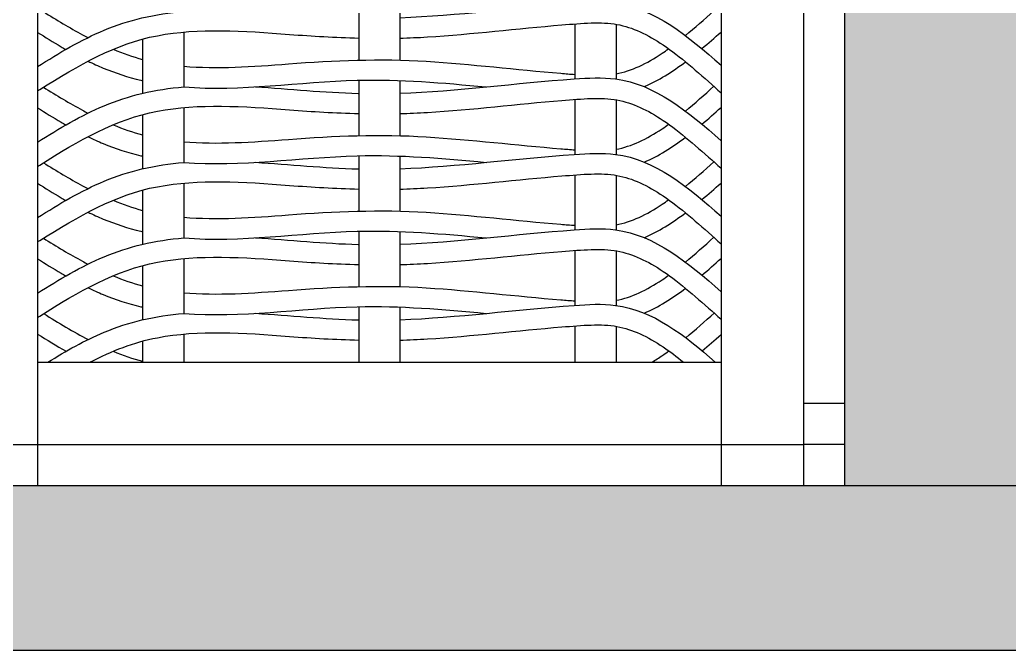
# Model space of a CAD drawing. Header units: millimetres. Extents: x 3409 to 3822, y 896 to 1108.
# Drawn here: x 3427.618 to 3428.819, y 1034.878 to 1035.644 of the extents above; entities that cross this region are included whole.
import ezdxf

# ---------------------------------------------------------------- set-up
doc = ezdxf.new("R2010")
doc.units = ezdxf.units.MM
for name, color, linetype in [('a-epipla', 8, 'Continuous'), ('a-toixoi', 5, 'Continuous'), ('toixoi_provolh', 150, 'Continuous')]:
    doc.layers.add(name, color=color, linetype=linetype)

msp = doc.modelspace()

# ---------------------------------------------------------------- hatches: boundary and pattern name
at = {"layer": 'a-epipla', "true_color": 0xc7c8ca}
h = msp.add_hatch(color=9, dxfattribs=at)
h.dxf.hatch_style = 1
h.paths.add_polyline_path([(3478.5192, 1035.0776), (3412.7192, 1035.0776), (3412.7192, 1034.8776), (3478.5192, 1034.8776)])
at = {"layer": 'toixoi_provolh', "true_color": 0xa7a8aa}
h = msp.add_hatch(color=253, dxfattribs=at)
h.dxf.hatch_style = 1
h.paths.add_polyline_path([(3415.0192, 1038.0776), (3415.0192, 1037.6776)], flags=17)
h.paths.add_polyline_path([(3415.4192, 1038.0776), (3415.0192, 1038.0776), (3415.0192, 1037.6776), (3415.0192, 1035.0776), (3415.4192, 1035.0776)])
h.paths.add_polyline_path([(3418.4192, 1038.0776), (3415.4192, 1038.0776), (3415.4192, 1037.6776), (3418.4192, 1037.6776)])
h.paths.add_polyline_path([(3418.8192, 1038.0776), (3418.4192, 1038.0776), (3418.4192, 1037.6776), (3418.4192, 1035.0776), (3418.8192, 1035.0776)])
h.paths.add_polyline_path([(3421.8192, 1038.0776), (3418.8192, 1038.0776), (3418.8192, 1037.6776), (3421.8192, 1037.6776)])
h.paths.add_polyline_path([(3422.2192, 1038.0776), (3421.8192, 1038.0776), (3421.8192, 1037.6776), (3421.8192, 1035.0776), (3422.2192, 1035.0776)])
h.paths.add_polyline_path([(3425.2192, 1038.0776), (3422.2192, 1038.0776), (3422.2192, 1037.6776), (3425.2192, 1037.6776)])
h.paths.add_polyline_path([(3428.6192, 1038.0776), (3425.6192, 1038.0776), (3425.6192, 1037.6776), (3428.6192, 1037.6776)])
h.paths.add_polyline_path([(3425.6192, 1038.0776), (3425.2192, 1038.0776), (3425.2192, 1037.6776), (3425.2192, 1035.0776), (3425.6192, 1035.0776)])
h.paths.add_polyline_path([(3429.0192, 1038.0776), (3428.6192, 1038.0776), (3428.6192, 1037.6776), (3428.6192, 1035.0776), (3429.0192, 1035.0776)])

# ---------------------------------------------------------------- linework, layer by layer
at = {"layer": 'a-epipla'}
for p, q in [((3428.5692, 1037.6276), (3428.5692, 1035.1276)), ((3427.6392, 1037.5276), (3427.6392, 1035.0776)), ((3428.4692, 1037.5276), (3428.4692, 1035.0776)), ((3428.0292, 1035.6619), (3428.0292, 1035.5946)), ((3428.0792, 1035.6615), (3428.0792, 1035.5946)), ((3427.8167, 1035.6287), (3427.8167, 1035.5621)), ((3428.2917, 1035.6386), (3428.2917, 1035.5719)), ((3428.3417, 1035.6382), (3428.3417, 1035.5718)), ((3427.7667, 1035.6202), (3427.7667, 1035.5543)), ((3428.0292, 1035.5702), (3428.0292, 1035.5029)), ((3428.0792, 1035.5698), (3428.0792, 1035.5029)), ((3428.2917, 1035.5469), (3428.2917, 1035.4802)), ((3428.3417, 1035.5465), (3428.3417, 1035.48)), ((3427.8167, 1035.537), (3427.8167, 1035.4704)), ((3427.7667, 1035.5284), (3427.7667, 1035.4626)), ((3428.0292, 1035.4785), (3428.0292, 1035.4111)), ((3428.0792, 1035.4781), (3428.0792, 1035.4111)), ((3428.2917, 1035.4551), (3428.2917, 1035.3884)), ((3428.3417, 1035.4547), (3428.3417, 1035.3883)), ((3427.7667, 1035.4367), (3427.7667, 1035.3708)), ((3427.8167, 1035.4452), (3427.8167, 1035.3786)), ((3428.0292, 1035.3867), (3428.0292, 1035.3194)), ((3428.0792, 1035.3863), (3428.0792, 1035.3194)), ((3427.8167, 1035.3535), (3427.8167, 1035.2869)), ((3428.2917, 1035.3634), (3428.2917, 1035.2967)), ((3428.3417, 1035.363), (3428.3417, 1035.2965)), ((3427.7667, 1035.3449), (3427.7667, 1035.2791)), ((3428.0292, 1035.295), (3428.0292, 1035.2276)), ((3428.0792, 1035.2946), (3428.0792, 1035.2276)), ((3428.2917, 1035.2717), (3428.2917, 1035.2276)), ((3428.3417, 1035.2713), (3428.3417, 1035.2276)), ((3427.8167, 1035.2618), (3427.8167, 1035.2276)), ((3427.7667, 1035.2532), (3427.7667, 1035.2276)), ((3427.6392, 1035.2276), (3428.4692, 1035.2276)), ((3428.6192, 1035.1776), (3428.5692, 1035.1776)), ((3425.6692, 1035.1276), (3428.5692, 1035.1276)), ((3428.6192, 1035.1276), (3428.5692, 1035.1276)), ((3428.5692, 1035.1276), (3428.5692, 1035.0776))]:
    msp.add_line(p, q, dxfattribs=at)
for points, knots in [([(3428.0792, 1035.6462), (3428.1496, 1035.6487), (3428.2357, 1035.6609), (3428.3756, 1035.6685), (3428.4294, 1035.6239), (3428.4692, 1035.5884)], [0.4662693, 0.4662693, 0.4662693, 0.4662693, 0.6786549, 0.7286549, 0.877812, 0.877812, 0.877812, 0.877812]), ([(3427.6392, 1035.5868), (3427.6654, 1035.6033), (3427.7056, 1035.6276), (3427.767, 1035.6476), (3427.7997, 1035.6524), (3427.8167, 1035.6538)], [0.0125232, 0.0125232, 0.0125232, 0.0125232, 0.1049264, 0.1530593, 0.2047826, 0.2047826, 0.2047826, 0.2047826]), ([(3427.6463, 1035.6535), (3427.6623, 1035.6435), (3427.6781, 1035.634), (3427.6939, 1035.6255), (3427.6961, 1035.6243), (3427.6983, 1035.6232), (3427.7004, 1035.622)], [0.00678697, 0.00678697, 0.00678697, 0.00678697, 0.06344334, 0.06344334, 0.06344334, 0.07121295, 0.07121295, 0.07121295, 0.07121295]), ([(3428.0792, 1035.6214), (3428.0904, 1035.6217), (3428.1015, 1035.6221), (3428.1677, 1035.6263), (3428.2217, 1035.633), (3428.3003, 1035.6394), (3428.324, 1035.6415), (3428.3617, 1035.6346), (3428.3801, 1035.6258), (3428.4196, 1035.5992), (3428.4404, 1035.5807), (3428.4619, 1035.5615), (3428.4643, 1035.5593), (3428.4667, 1035.5571), (3428.4692, 1035.5549)], [0.4655013, 0.4655013, 0.4655013, 0.4655013, 0.498274, 0.498274, 0.6616991, 0.6616991, 0.7352337, 0.7352337, 0.8087683, 0.8087683, 0.8895351, 0.8895351, 0.8895351, 0.8986667, 0.8986667, 0.8986667, 0.8986667]), ([(3427.6392, 1035.5572), (3427.6401, 1035.5578), (3427.641, 1035.5584), (3427.6419, 1035.5589), (3427.6893, 1035.5889), (3427.7345, 1035.6148), (3427.8349, 1035.6339), (3427.889, 1035.6303), (3427.9729, 1035.6238), (3428.001, 1035.6222), (3428.0292, 1035.6215)], [-0.0032083, -0.0032083, -0.0032083, -0.0032083, 0, 0, 0, 0.1674245, 0.1674245, 0.3348489, 0.3348489, 0.4168796, 0.4168796, 0.4168796, 0.4168796]), ([(3427.6392, 1035.6284), (3427.6486, 1035.6225), (3427.6581, 1035.6166), (3427.6677, 1035.611), (3427.6697, 1035.6099), (3427.6716, 1035.6088), (3427.6736, 1035.6077)], [0.01406967, 0.01406967, 0.01406967, 0.01406967, 0.04740122, 0.04740122, 0.04740122, 0.05413463, 0.05413463, 0.05413463, 0.05413463]), ([(3428.3417, 1035.5781), (3428.3605, 1035.5815), (3428.3789, 1035.5903), (3428.4003, 1035.6047), (3428.4029, 1035.6066), (3428.4056, 1035.6085)], [0.73539871, 0.73539871, 0.73539871, 0.73539871, 0.80876826, 0.80876826, 0.81911219, 0.81911219, 0.81911219, 0.81911219]), ([(3427.7005, 1035.5934), (3427.7066, 1035.5904), (3427.7273, 1035.581), (3427.7498, 1035.5737), (3427.766, 1035.5698), (3427.7667, 1035.5697)], [0.08463791, 0.08463791, 0.08463791, 0.08463791, 0.10492637, 0.15305927, 0.15507122, 0.15507122, 0.15507122, 0.15507122]), ([(3427.8167, 1035.5872), (3427.8572, 1035.5838), (3427.8999, 1035.5867), (3427.9989, 1035.5944), (3428.0561, 1035.5967), (3428.1663, 1035.5898), (3428.2204, 1035.5831), (3428.2804, 1035.5782), (3428.2861, 1035.5777), (3428.2917, 1035.5773)], [0.2038605, 0.2038605, 0.2038605, 0.2038605, 0.3348489, 0.3348489, 0.498274, 0.498274, 0.6616991, 0.6616991, 0.6790294, 0.6790294, 0.6790294, 0.6790294]), ([(3427.8167, 1035.5621), (3427.8858, 1035.5565), (3428.0108, 1035.5773), (3428.1316, 1035.5671), (3428.1838, 1035.5621)], [0.2060573, 0.2060573, 0.2060573, 0.2060573, 0.4155593, 0.5729024, 0.5729024, 0.5729024, 0.5729024]), ([(3428.0792, 1035.5545), (3428.1496, 1035.5569), (3428.2357, 1035.5691), (3428.3756, 1035.5767), (3428.4294, 1035.5321), (3428.4692, 1035.4967)], [0.4662693, 0.4662693, 0.4662693, 0.4662693, 0.6786549, 0.7286549, 0.877812, 0.877812, 0.877812, 0.877812]), ([(3427.6392, 1035.4951), (3427.6654, 1035.5115), (3427.7056, 1035.5358), (3427.767, 1035.5558), (3427.7997, 1035.5607), (3427.8167, 1035.5621)], [0.0125232, 0.0125232, 0.0125232, 0.0125232, 0.1049264, 0.1530593, 0.2047826, 0.2047826, 0.2047826, 0.2047826]), ([(3427.6463, 1035.5617), (3427.6623, 1035.5517), (3427.6781, 1035.5422), (3427.6939, 1035.5337), (3427.6961, 1035.5326), (3427.6983, 1035.5314), (3427.7004, 1035.5303)], [0.00678697, 0.00678697, 0.00678697, 0.00678697, 0.06344334, 0.06344334, 0.06344334, 0.07121295, 0.07121295, 0.07121295, 0.07121295]), ([(3427.9037, 1035.5622), (3427.9453, 1035.5598), (3427.9874, 1035.5552), (3428.029, 1035.5542), (3428.0292, 1035.5541)], [0.2917847, 0.2917847, 0.2917847, 0.2917847, 0.4155593, 0.4161946, 0.4161946, 0.4161946, 0.4161946]), ([(3428.0792, 1035.5297), (3428.0904, 1035.5299), (3428.1015, 1035.5304), (3428.1677, 1035.5345), (3428.2217, 1035.5413), (3428.3003, 1035.5476), (3428.324, 1035.5497), (3428.3617, 1035.5428), (3428.3801, 1035.534), (3428.4196, 1035.5075), (3428.4404, 1035.489), (3428.4619, 1035.4697), (3428.4643, 1035.4675), (3428.4667, 1035.4653), (3428.4692, 1035.4632)], [0.4655013, 0.4655013, 0.4655013, 0.4655013, 0.498274, 0.498274, 0.6616991, 0.6616991, 0.7352337, 0.7352337, 0.8087683, 0.8087683, 0.8895351, 0.8895351, 0.8895351, 0.8986667, 0.8986667, 0.8986667, 0.8986667]), ([(3427.6392, 1035.4655), (3427.6401, 1035.4661), (3427.641, 1035.4666), (3427.6419, 1035.4672), (3427.6893, 1035.4972), (3427.7345, 1035.523), (3427.8349, 1035.5422), (3427.889, 1035.5386), (3427.9729, 1035.5321), (3428.001, 1035.5304), (3428.0292, 1035.5298)], [-0.0032083, -0.0032083, -0.0032083, -0.0032083, 0, 0, 0, 0.1674245, 0.1674245, 0.3348489, 0.3348489, 0.4168796, 0.4168796, 0.4168796, 0.4168796]), ([(3427.6392, 1035.5367), (3427.6486, 1035.5308), (3427.6581, 1035.5249), (3427.6677, 1035.5193), (3427.6697, 1035.5182), (3427.6716, 1035.517), (3427.6736, 1035.5159)], [0.01406967, 0.01406967, 0.01406967, 0.01406967, 0.04740122, 0.04740122, 0.04740122, 0.05413463, 0.05413463, 0.05413463, 0.05413463]), ([(3428.3417, 1035.4863), (3428.3605, 1035.4898), (3428.3789, 1035.4986), (3428.4003, 1035.513), (3428.4029, 1035.5148), (3428.4056, 1035.5168)], [0.73539871, 0.73539871, 0.73539871, 0.73539871, 0.80876826, 0.80876826, 0.81911219, 0.81911219, 0.81911219, 0.81911219]), ([(3427.7005, 1035.5016), (3427.7066, 1035.4987), (3427.7273, 1035.4893), (3427.7498, 1035.4819), (3427.766, 1035.4781), (3427.7667, 1035.478)], [0.08463791, 0.08463791, 0.08463791, 0.08463791, 0.10492637, 0.15305927, 0.15507122, 0.15507122, 0.15507122, 0.15507122]), ([(3427.8167, 1035.4955), (3427.8572, 1035.492), (3427.8999, 1035.495), (3427.9989, 1035.5026), (3428.0561, 1035.5049), (3428.1663, 1035.498), (3428.2204, 1035.4913), (3428.2804, 1035.4865), (3428.2861, 1035.486), (3428.2917, 1035.4856)], [0.2038605, 0.2038605, 0.2038605, 0.2038605, 0.3348489, 0.3348489, 0.498274, 0.498274, 0.6616991, 0.6616991, 0.6790294, 0.6790294, 0.6790294, 0.6790294]), ([(3427.8167, 1035.4704), (3427.8858, 1035.4648), (3428.0108, 1035.4855), (3428.1316, 1035.4754), (3428.1838, 1035.4704)], [0.2060573, 0.2060573, 0.2060573, 0.2060573, 0.4155593, 0.5729024, 0.5729024, 0.5729024, 0.5729024]), ([(3428.0792, 1035.4627), (3428.1496, 1035.4652), (3428.2357, 1035.4774), (3428.3756, 1035.485), (3428.4294, 1035.4404), (3428.4692, 1035.405)], [0.4662693, 0.4662693, 0.4662693, 0.4662693, 0.6786549, 0.7286549, 0.877812, 0.877812, 0.877812, 0.877812]), ([(3427.6392, 1035.4033), (3427.6654, 1035.4198), (3427.7056, 1035.4441), (3427.767, 1035.4641), (3427.7997, 1035.4689), (3427.8167, 1035.4704)], [0.0125232, 0.0125232, 0.0125232, 0.0125232, 0.1049264, 0.1530593, 0.2047826, 0.2047826, 0.2047826, 0.2047826]), ([(3427.6463, 1035.47), (3427.6623, 1035.46), (3427.6781, 1035.4505), (3427.6939, 1035.442), (3427.6961, 1035.4408), (3427.6983, 1035.4397), (3427.7004, 1035.4385)], [0.00678697, 0.00678697, 0.00678697, 0.00678697, 0.06344334, 0.06344334, 0.06344334, 0.07121295, 0.07121295, 0.07121295, 0.07121295]), ([(3427.9037, 1035.4705), (3427.9453, 1035.468), (3427.9874, 1035.4635), (3428.029, 1035.4624), (3428.0292, 1035.4624)], [0.2917847, 0.2917847, 0.2917847, 0.2917847, 0.4155593, 0.4161946, 0.4161946, 0.4161946, 0.4161946]), ([(3427.6392, 1035.3737), (3427.6401, 1035.3743), (3427.641, 1035.3749), (3427.6419, 1035.3755), (3427.6893, 1035.4054), (3427.7345, 1035.4313), (3427.8349, 1035.4504), (3427.889, 1035.4468), (3427.9729, 1035.4403), (3428.001, 1035.4387), (3428.0292, 1035.438)], [-0.0032083, -0.0032083, -0.0032083, -0.0032083, 0, 0, 0, 0.1674245, 0.1674245, 0.3348489, 0.3348489, 0.4168796, 0.4168796, 0.4168796, 0.4168796]), ([(3428.0792, 1035.4379), (3428.0904, 1035.4382), (3428.1015, 1035.4387), (3428.1677, 1035.4428), (3428.2217, 1035.4495), (3428.3003, 1035.4559), (3428.324, 1035.458), (3428.3617, 1035.4511), (3428.3801, 1035.4423), (3428.4196, 1035.4157), (3428.4404, 1035.3972), (3428.4619, 1035.378), (3428.4643, 1035.3758), (3428.4667, 1035.3736), (3428.4692, 1035.3714)], [0.4655013, 0.4655013, 0.4655013, 0.4655013, 0.498274, 0.498274, 0.6616991, 0.6616991, 0.7352337, 0.7352337, 0.8087683, 0.8087683, 0.8895351, 0.8895351, 0.8895351, 0.8986667, 0.8986667, 0.8986667, 0.8986667]), ([(3427.6392, 1035.445), (3427.6486, 1035.439), (3427.6581, 1035.4332), (3427.6677, 1035.4275), (3427.6697, 1035.4264), (3427.6716, 1035.4253), (3427.6736, 1035.4242)], [0.01406967, 0.01406967, 0.01406967, 0.01406967, 0.04740122, 0.04740122, 0.04740122, 0.05413463, 0.05413463, 0.05413463, 0.05413463]), ([(3428.3417, 1035.3946), (3428.3605, 1035.398), (3428.3789, 1035.4068), (3428.4003, 1035.4212), (3428.4029, 1035.4231), (3428.4056, 1035.425)], [0.73539871, 0.73539871, 0.73539871, 0.73539871, 0.80876826, 0.80876826, 0.81911219, 0.81911219, 0.81911219, 0.81911219]), ([(3427.8167, 1035.4037), (3427.8572, 1035.4003), (3427.8999, 1035.4032), (3427.9989, 1035.4109), (3428.0561, 1035.4132), (3428.1663, 1035.4063), (3428.2204, 1035.3996), (3428.2804, 1035.3947), (3428.2861, 1035.3943), (3428.2917, 1035.3939)], [0.2038605, 0.2038605, 0.2038605, 0.2038605, 0.3348489, 0.3348489, 0.498274, 0.498274, 0.6616991, 0.6616991, 0.6790294, 0.6790294, 0.6790294, 0.6790294]), ([(3427.7005, 1035.4099), (3427.7066, 1035.4069), (3427.7273, 1035.3975), (3427.7498, 1035.3902), (3427.766, 1035.3864), (3427.7667, 1035.3862)], [0.08463791, 0.08463791, 0.08463791, 0.08463791, 0.10492637, 0.15305927, 0.15507122, 0.15507122, 0.15507122, 0.15507122]), ([(3427.8167, 1035.3786), (3427.8858, 1035.373), (3428.0108, 1035.3938), (3428.1316, 1035.3837), (3428.1838, 1035.3786)], [0.2060573, 0.2060573, 0.2060573, 0.2060573, 0.4155593, 0.5729024, 0.5729024, 0.5729024, 0.5729024]), ([(3428.0792, 1035.371), (3428.1496, 1035.3734), (3428.2357, 1035.3856), (3428.3756, 1035.3933), (3428.4294, 1035.3486), (3428.4692, 1035.3132)], [0.4662693, 0.4662693, 0.4662693, 0.4662693, 0.6786549, 0.7286549, 0.877812, 0.877812, 0.877812, 0.877812]), ([(3427.6392, 1035.3116), (3427.6654, 1035.328), (3427.7056, 1035.3523), (3427.767, 1035.3723), (3427.7997, 1035.3772), (3427.8167, 1035.3786)], [0.0125232, 0.0125232, 0.0125232, 0.0125232, 0.1049264, 0.1530593, 0.2047826, 0.2047826, 0.2047826, 0.2047826]), ([(3427.6463, 1035.3783), (3427.6623, 1035.3682), (3427.6781, 1035.3587), (3427.6939, 1035.3502), (3427.6961, 1035.3491), (3427.6983, 1035.3479), (3427.7004, 1035.3468)], [0.00678697, 0.00678697, 0.00678697, 0.00678697, 0.06344334, 0.06344334, 0.06344334, 0.07121295, 0.07121295, 0.07121295, 0.07121295]), ([(3427.9037, 1035.3787), (3427.9453, 1035.3763), (3427.9874, 1035.3717), (3428.029, 1035.3707), (3428.0292, 1035.3707)], [0.2917847, 0.2917847, 0.2917847, 0.2917847, 0.4155593, 0.4161946, 0.4161946, 0.4161946, 0.4161946]), ([(3428.0792, 1035.3462), (3428.0904, 1035.3465), (3428.1015, 1035.3469), (3428.1677, 1035.3511), (3428.2217, 1035.3578), (3428.3003, 1035.3641), (3428.324, 1035.3662), (3428.3617, 1035.3593), (3428.3801, 1035.3506), (3428.4196, 1035.324), (3428.4404, 1035.3055), (3428.4619, 1035.2862), (3428.4643, 1035.284), (3428.4667, 1035.2819), (3428.4692, 1035.2797)], [0.4655013, 0.4655013, 0.4655013, 0.4655013, 0.498274, 0.498274, 0.6616991, 0.6616991, 0.7352337, 0.7352337, 0.8087683, 0.8087683, 0.8895351, 0.8895351, 0.8895351, 0.8986667, 0.8986667, 0.8986667, 0.8986667]), ([(3427.6392, 1035.282), (3427.6401, 1035.2826), (3427.641, 1035.2831), (3427.6419, 1035.2837), (3427.6893, 1035.3137), (3427.7345, 1035.3396), (3427.8349, 1035.3587), (3427.889, 1035.3551), (3427.9729, 1035.3486), (3428.001, 1035.3469), (3428.0292, 1035.3463)], [-0.0032083, -0.0032083, -0.0032083, -0.0032083, 0, 0, 0, 0.1674245, 0.1674245, 0.3348489, 0.3348489, 0.4168796, 0.4168796, 0.4168796, 0.4168796]), ([(3427.6392, 1035.3532), (3427.6486, 1035.3473), (3427.6581, 1035.3414), (3427.6677, 1035.3358), (3427.6697, 1035.3347), (3427.6716, 1035.3335), (3427.6736, 1035.3324)], [0.01406967, 0.01406967, 0.01406967, 0.01406967, 0.04740122, 0.04740122, 0.04740122, 0.05413463, 0.05413463, 0.05413463, 0.05413463]), ([(3428.3417, 1035.3028), (3428.3605, 1035.3063), (3428.3789, 1035.3151), (3428.4003, 1035.3295), (3428.4029, 1035.3314), (3428.4056, 1035.3333)], [0.73539871, 0.73539871, 0.73539871, 0.73539871, 0.80876826, 0.80876826, 0.81911219, 0.81911219, 0.81911219, 0.81911219]), ([(3427.7005, 1035.3181), (3427.7066, 1035.3152), (3427.7273, 1035.3058), (3427.7498, 1035.2984), (3427.766, 1035.2946), (3427.7667, 1035.2945)], [0.08463791, 0.08463791, 0.08463791, 0.08463791, 0.10492637, 0.15305927, 0.15507122, 0.15507122, 0.15507122, 0.15507122]), ([(3427.8167, 1035.312), (3427.8572, 1035.3085), (3427.8999, 1035.3115), (3427.9989, 1035.3191), (3428.0561, 1035.3215), (3428.1663, 1035.3145), (3428.2204, 1035.3078), (3428.2804, 1035.303), (3428.2861, 1035.3025), (3428.2917, 1035.3021)], [0.2038605, 0.2038605, 0.2038605, 0.2038605, 0.3348489, 0.3348489, 0.498274, 0.498274, 0.6616991, 0.6616991, 0.6790294, 0.6790294, 0.6790294, 0.6790294]), ([(3427.8167, 1035.2869), (3427.8858, 1035.2813), (3428.0108, 1035.3021), (3428.1316, 1035.2919), (3428.1838, 1035.2869)], [0.2060573, 0.2060573, 0.2060573, 0.2060573, 0.4155593, 0.5729024, 0.5729024, 0.5729024, 0.5729024]), ([(3428.0792, 1035.2792), (3428.1496, 1035.2817), (3428.2357, 1035.2939), (3428.3727, 1035.3014), (3428.4248, 1035.2607), (3428.4623, 1035.2276)], [0.4662693, 0.4662693, 0.4662693, 0.4662693, 0.6786549, 0.7286549, 0.8691827, 0.8691827, 0.8691827, 0.8691827]), ([(3427.6517, 1035.2276), (3427.6738, 1035.2412), (3427.7102, 1035.2621), (3427.767, 1035.2806), (3427.7997, 1035.2854), (3427.8167, 1035.2869)], [0.0271609, 0.0271609, 0.0271609, 0.0271609, 0.1049264, 0.1530593, 0.2047826, 0.2047826, 0.2047826, 0.2047826]), ([(3427.9037, 1035.287), (3427.9453, 1035.2846), (3427.9874, 1035.28), (3428.029, 1035.2789), (3428.0292, 1035.2789)], [0.2917847, 0.2917847, 0.2917847, 0.2917847, 0.4155593, 0.4161946, 0.4161946, 0.4161946, 0.4161946]), ([(3428.0792, 1035.2544), (3428.0904, 1035.2547), (3428.1015, 1035.2552), (3428.1677, 1035.2593), (3428.2217, 1035.266), (3428.3003, 1035.2724), (3428.324, 1035.2745), (3428.3617, 1035.2676), (3428.3801, 1035.2588), (3428.4072, 1035.2406), (3428.4154, 1035.2343), (3428.4237, 1035.2276)], [0.4655013, 0.4655013, 0.4655013, 0.4655013, 0.498274, 0.498274, 0.6616991, 0.6616991, 0.7352337, 0.7352337, 0.8087683, 0.8087683, 0.8409143, 0.8409143, 0.8409143, 0.8409143]), ([(3427.7028, 1035.2276), (3427.7294, 1035.2413), (3427.7562, 1035.252), (3427.8349, 1035.2669), (3427.889, 1035.2633), (3427.9729, 1035.2568), (3428.001, 1035.2552), (3428.0292, 1035.2545)], [0.0724651, 0.0724651, 0.0724651, 0.0724651, 0.1674245, 0.1674245, 0.3348489, 0.3348489, 0.4168796, 0.4168796, 0.4168796, 0.4168796]), ([(3428.385, 1035.2276), (3428.3894, 1035.2301), (3428.3938, 1035.2329), (3428.4008, 1035.2376), (3428.4034, 1035.2394), (3428.4059, 1035.2413)], [0.79137632, 0.79137632, 0.79137632, 0.79137632, 0.80876826, 0.80876826, 0.8187489, 0.8187489, 0.8187489, 0.8187489])]:
    msp.add_open_spline(points, degree=3, knots=knots, dxfattribs=at)
for points in [[(3428.426, 1035.6245), (3428.4374, 1035.6339), (3428.4489, 1035.6441), (3428.4606, 1035.6546)], [(3428.446, 1035.6086), (3428.4538, 1035.6151), (3428.4615, 1035.6219), (3428.4692, 1035.6288)], [(3427.7309, 1035.6078), (3427.7427, 1035.6029), (3427.7545, 1035.5988), (3427.7667, 1035.5955)], [(3428.3758, 1035.5624), (3428.3933, 1035.5698), (3428.4099, 1035.5804), (3428.4261, 1035.5926)], [(3428.426, 1035.5328), (3428.4374, 1035.5422), (3428.4489, 1035.5524), (3428.4606, 1035.5629)], [(3428.446, 1035.5168), (3428.4538, 1035.5234), (3428.4615, 1035.5302), (3428.4692, 1035.537)], [(3427.7309, 1035.516), (3427.7427, 1035.5111), (3427.7545, 1035.507), (3427.7667, 1035.5038)], [(3428.3758, 1035.4707), (3428.3933, 1035.4781), (3428.4099, 1035.4886), (3428.4261, 1035.5009)], [(3428.426, 1035.441), (3428.4374, 1035.4504), (3428.4489, 1035.4607), (3428.4606, 1035.4711)], [(3428.446, 1035.4251), (3428.4538, 1035.4316), (3428.4615, 1035.4384), (3428.4692, 1035.4453)], [(3427.7309, 1035.4243), (3427.7427, 1035.4194), (3427.7545, 1035.4153), (3427.7667, 1035.412)], [(3428.3758, 1035.3789), (3428.3933, 1035.3863), (3428.4099, 1035.3969), (3428.4261, 1035.4091)], [(3428.426, 1035.3493), (3428.4374, 1035.3587), (3428.4489, 1035.3689), (3428.4606, 1035.3794)], [(3428.446, 1035.3334), (3428.4538, 1035.3399), (3428.4615, 1035.3467), (3428.4692, 1035.3536)], [(3427.7309, 1035.3325), (3427.7427, 1035.3277), (3427.7545, 1035.3235), (3427.7667, 1035.3203)], [(3428.3758, 1035.2872), (3428.3933, 1035.2946), (3428.4099, 1035.3051), (3428.4261, 1035.3174)], [(3427.6466, 1035.2867), (3427.6648, 1035.2753), (3427.6827, 1035.2646), (3427.7007, 1035.2552)], [(3428.4264, 1035.2572), (3428.4379, 1035.2667), (3428.4494, 1035.277), (3428.4612, 1035.2876)], [(3427.6392, 1035.2618), (3427.6506, 1035.2546), (3427.6621, 1035.2475), (3427.6738, 1035.2408)], [(3428.4464, 1035.2413), (3428.454, 1035.2478), (3428.4616, 1035.2544), (3428.4692, 1035.2612)], [(3427.7312, 1035.2409), (3427.7428, 1035.236), (3427.7546, 1035.2319), (3427.7667, 1035.2287)]]:
    msp.add_open_spline(points, degree=3, dxfattribs=at)
at = {"layer": 'a-toixoi'}
for p, q in [((3412.7192, 1035.0776), (3478.5192, 1035.0776)), ((3412.1192, 1034.8776), (3479.1192, 1034.8776))]:
    msp.add_line(p, q, dxfattribs=at)
at = {"layer": 'toixoi_provolh'}
msp.add_line((3428.6192, 1038.0776), (3428.6192, 1035.0776), dxfattribs=at)

doc.saveas('drawing.dxf')
